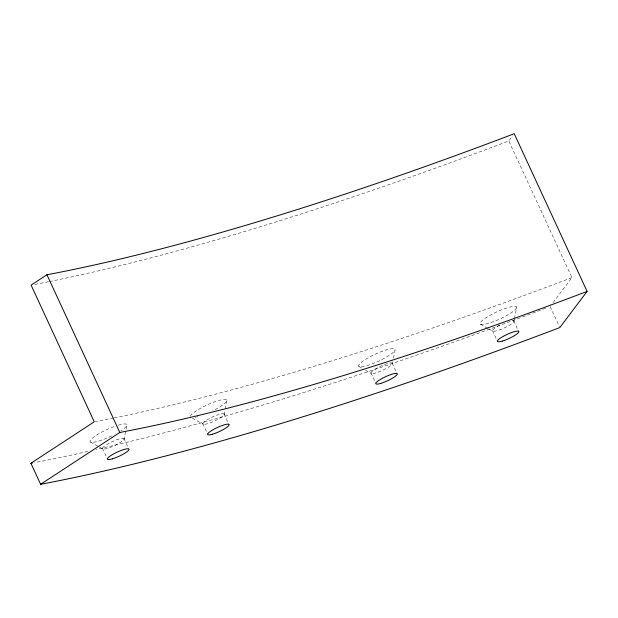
<?xml version="1.0" encoding="UTF-8"?>
<svg xmlns="http://www.w3.org/2000/svg" width="618" height="618" viewBox="0 0 618 618"><rect width="100%" height="100%" fill="white"/><g stroke="black" fill="none" stroke-linecap="round" stroke-linejoin="round"><path stroke-width="0.46" stroke-dasharray="3.09 2.32" d="M224.272 414.369A11.804 2.271 -24.8 0 0 208.552 418.996A11.804 2.271 -24.8 0 0 207.764 423.654A11.804 2.271 -24.8 0 0 224.272 414.369L225.161 409.78M225.338 408.861L226.937 400.603M392.422 363.6A11.804 2.271 -24.8 0 0 376.694 368.228A11.804 2.271 -24.8 0 0 375.906 372.886A11.804 2.271 -24.8 0 0 392.422 363.6L392.778 361.762M393.488 358.092L395.087 349.842A20.062 3.862 -24.8 0 0 368.351 357.706A20.062 3.862 -24.8 0 0 367.015 365.632A20.062 3.862 -24.8 0 0 395.087 349.842M513.975 321.298L514.33 319.467M514.508 318.548L516.64 307.54A20.062 3.862 -24.8 0 0 489.904 315.404A20.062 3.862 -24.8 0 0 488.568 323.33A20.062 3.862 -24.8 0 0 516.64 307.54M124.141 438.981A11.896 2.294 -24.8 0 0 108.289 443.647A11.896 2.294 -24.8 0 0 107.493 448.344A11.896 2.294 -24.8 0 0 124.141 438.981L126.868 425.192M49.448 281.538A1085.795 209.038 -24.8 0 0 508.776 140.935L512.6 135.875M552.979 302.727L571.928 277.606L508.776 140.935M90.46 442.017L98.641 446.59M99.452 447.046L102.727 448.877M480.518 324.226L487.841 328.359M488.66 328.822L492.731 331.117M358.973 366.528L362.225 368.367M365.485 370.197L371.179 373.419M192.453 418.208L203.028 424.18M550.113 306.536L559.421 326.683M513.72 320.757L518.826 331.812M492.476 330.576L497.583 341.63M392.175 363.06L397.281 374.114M370.931 372.878L375.79 383.392M224.025 413.828L229.131 424.883M202.781 423.647L207.887 434.693M123.894 438.44L128.753 448.954M102.472 448.336L107.586 459.39M48.521 281.723A1085.795 209.038 -24.8 0 1 33.82 284.62M545.594 308.251A1180.21 227.215 -24.8 0 1 96.176 449.564M87.833 451.457A1180.21 227.215 -24.8 0 1 34.531 462.581M571.928 277.606A1085.795 209.038 -24.8 0 1 114.469 417.83M113.534 418.023A1085.795 209.038 -24.8 0 1 95.164 421.638M512.762 320.572A11.804 2.271 -24.8 0 1 507.355 326.42A11.804 2.271 -24.8 0 1 492.971 331.217A11.804 2.271 -24.8 0 1 500.881 324.543M118.332 425.176A20.232 3.893 -24.8 0 1 120.927 430.785M111.688 435.922A20.232 3.893 -24.8 0 1 90.05 440.997A20.232 3.893 -24.8 0 1 113.967 426.629M190.406 416.377A20.062 3.862 -24.8 0 1 207.849 404.62A20.062 3.862 -24.8 0 1 226.798 399.931A20.062 3.862 -24.8 0 1 212.654 410.87M197.884 416.679A20.062 3.862 -24.8 0 1 195.211 417.305"/><path stroke-width="0.93" d="M587.1 291.402L559.823 327.555A1180.21 227.215 -24.8 0 1 40.618 484.296L30.9 463.268L94.253 421.808L31.109 285.137L46.945 274.771A1062.188 204.496 -24.8 0 0 514.23 133.704L587.1 291.402A1062.188 204.496 -24.8 0 1 119.815 432.469L40.618 484.296M46.945 274.771L119.815 432.469M32.715 462.928A1180.21 227.215 -24.8 0 1 30.9 463.268M502.318 341.097A11.804 2.271 -24.8 0 0 518.826 331.812A11.804 2.271 -24.8 0 0 503.106 336.439A11.804 2.271 -24.8 0 0 502.318 341.097M380.765 383.399A11.804 2.271 -24.8 0 0 397.281 374.114A11.804 2.271 -24.8 0 0 381.553 378.741A11.804 2.271 -24.8 0 0 380.765 383.399M112.352 458.857A11.896 2.294 -24.8 0 0 129 449.495A11.896 2.294 -24.8 0 0 113.148 454.16A11.896 2.294 -24.8 0 0 112.352 458.857M212.623 434.168A11.804 2.271 -24.8 0 0 229.131 424.883A11.804 2.271 -24.8 0 0 213.403 429.51A11.804 2.271 -24.8 0 0 212.623 434.168"/></g></svg>
